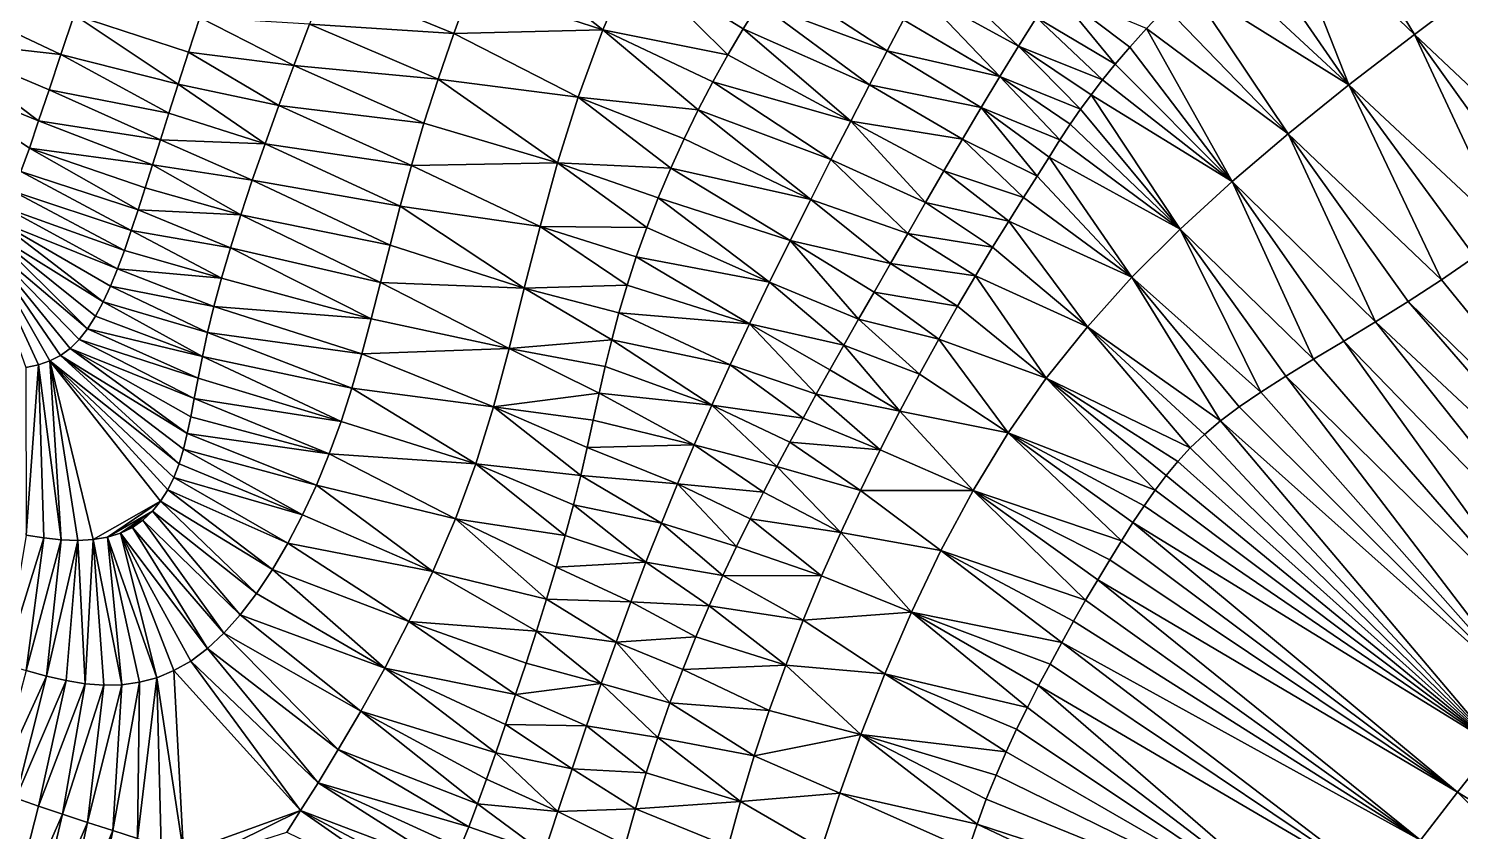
# Model space of a CAD drawing. Header units: metres. Extents: x 0 to 433, y 0 to 317.
# Drawn here: x 287.57 to 298.64, y 294.72 to 300.92 of the extents above; entities that cross this region are included whole.
import ezdxf

# ---------------------------------------------------------------- set-up
doc = ezdxf.new("R2010")
doc.units = ezdxf.units.M
doc.layers.add('TERRAIN_TIN', color=8, linetype='Continuous')

msp = doc.modelspace()

# ---------------------------------------------------------------- linework, layer by layer
at = {"layer": 'TERRAIN_TIN'}
for points in [[(297.511, 302.146, 14), (297.22, 301.895, 14), (298.282, 300.877, 15)], [(298.823, 301.284, 15), (297.511, 302.146, 14), (298.282, 300.877, 15)], [(297.776, 300.486, 15), (297.22, 301.895, 14), (296.962, 301.665, 14)], [(297.22, 301.895, 14), (297.776, 300.486, 15), (298.282, 300.877, 15)], [(296.735, 301.453, 14), (297.776, 300.486, 15), (296.962, 301.665, 14)], [(292.006, 300.913, 10), (291.127, 301.611, 9), (290.986, 301.244, 9)], [(292.006, 300.913, 10), (292.238, 301.449, 10), (291.127, 301.611, 9)], [(292.006, 300.913, 10), (292.973, 300.72, 11), (292.238, 301.449, 10)], [(292.238, 301.449, 10), (292.973, 300.72, 11), (293.093, 300.92, 11)], [(293.217, 301.115, 11), (292.238, 301.449, 10), (293.093, 300.92, 11)], [(296.735, 301.453, 14), (296.536, 301.26, 14), (297.776, 300.486, 15)], [(294.559, 301.416, 12), (294.449, 301.21, 12), (295.22, 300.785, 13)], [(295.361, 301.007, 13), (294.559, 301.416, 12), (295.22, 300.785, 13)], [(290.854, 300.883, 9), (289.87, 301.289, 8), (289.74, 300.957, 8)], [(289.87, 301.289, 8), (290.854, 300.883, 9), (290.986, 301.244, 9)], [(290.854, 300.883, 9), (292.006, 300.913, 10), (290.986, 301.244, 9)], [(293.347, 301.308, 11), (293.217, 301.115, 11), (294.206, 300.749, 12)], [(293.347, 301.308, 11), (294.206, 300.749, 12), (294.332, 300.989, 12)], [(295.077, 300.552, 13), (294.449, 301.21, 12), (294.332, 300.989, 12)], [(294.449, 301.21, 12), (295.077, 300.552, 13), (295.22, 300.785, 13)], [(295.499, 301.219, 13), (295.361, 301.007, 13), (295.969, 300.647, 14)], [(296.081, 300.778, 14), (295.499, 301.219, 13), (295.969, 300.647, 14)], [(295.499, 301.219, 13), (296.081, 300.778, 14), (296.211, 300.923, 14)], [(297.307, 300.109, 15), (296.536, 301.26, 14), (296.362, 301.083, 14)], [(296.536, 301.26, 14), (297.307, 300.109, 15), (297.776, 300.486, 15)], [(299.48, 299.747, 16), (298.823, 301.284, 15), (298.282, 300.877, 15)], [(286.958, 301.127, 5), (286.812, 300.835, 5), (287.817, 300.722, 6)], [(287.92, 301.028, 6), (286.958, 301.127, 5), (287.817, 300.722, 6)], [(293.217, 301.115, 11), (293.093, 300.92, 11), (294.069, 300.487, 12)], [(294.206, 300.749, 12), (293.217, 301.115, 11), (294.069, 300.487, 12)], [(288.723, 300.493, 7), (287.92, 301.028, 6), (287.817, 300.722, 6)], [(288.803, 300.739, 7), (288.892, 301.008, 7), (287.92, 301.028, 6)], [(288.723, 300.493, 7), (288.803, 300.739, 7), (287.92, 301.028, 6)], [(288.892, 301.008, 7), (288.803, 300.739, 7), (289.618, 300.637, 8)], [(288.892, 301.008, 7), (289.618, 300.637, 8), (289.74, 300.957, 8)], [(294.206, 300.749, 12), (295.077, 300.552, 13), (294.332, 300.989, 12)], [(295.87, 300.526, 14), (295.361, 301.007, 13), (295.22, 300.785, 13)], [(295.361, 301.007, 13), (295.87, 300.526, 14), (295.969, 300.647, 14)], [(296.211, 300.923, 14), (297.307, 300.109, 15), (296.362, 301.083, 14)], [(289.618, 300.637, 8), (290.733, 300.531, 9), (289.74, 300.957, 8)], [(290.733, 300.531, 9), (290.854, 300.883, 9), (289.74, 300.957, 8)], [(291.816, 300.391, 10), (290.854, 300.883, 9), (290.733, 300.531, 9)], [(290.854, 300.883, 9), (291.816, 300.391, 10), (292.006, 300.913, 10)], [(291.816, 300.391, 10), (292.744, 300.293, 11), (292.006, 300.913, 10)], [(292.857, 300.511, 11), (292.973, 300.72, 11), (292.006, 300.913, 10)], [(292.744, 300.293, 11), (292.857, 300.511, 11), (292.006, 300.913, 10)], [(292.973, 300.72, 11), (293.924, 300.206, 12), (293.093, 300.92, 11)], [(293.093, 300.92, 11), (293.924, 300.206, 12), (294.069, 300.487, 12)], [(296.211, 300.923, 14), (296.081, 300.778, 14), (296.872, 299.739, 15)], [(297.307, 300.109, 15), (296.211, 300.923, 14), (296.872, 299.739, 15)], [(287.645, 300.208, 6), (286.812, 300.835, 5), (286.658, 300.611, 5)], [(286.812, 300.835, 5), (287.726, 300.449, 6), (287.817, 300.722, 6)], [(286.812, 300.835, 5), (287.645, 300.208, 6), (287.726, 300.449, 6)], [(295.077, 300.552, 13), (295.7, 300.298, 14), (295.22, 300.785, 13)], [(295.782, 300.411, 14), (295.87, 300.526, 14), (295.22, 300.785, 13)], [(295.7, 300.298, 14), (295.782, 300.411, 14), (295.22, 300.785, 13)], [(296.081, 300.778, 14), (295.969, 300.647, 14), (296.872, 299.739, 15)], [(297.776, 300.486, 15), (298.998, 299.342, 16), (298.282, 300.877, 15)], [(299.241, 299.539, 16), (299.48, 299.747, 16), (298.282, 300.877, 15)], [(298.998, 299.342, 16), (299.241, 299.539, 16), (298.282, 300.877, 15)], [(287.726, 300.449, 6), (288.651, 300.268, 7), (287.817, 300.722, 6)], [(288.651, 300.268, 7), (288.723, 300.493, 7), (287.817, 300.722, 6)], [(288.803, 300.739, 7), (288.723, 300.493, 7), (289.503, 300.328, 8)], [(289.618, 300.637, 8), (288.803, 300.739, 7), (289.503, 300.328, 8)], [(293.924, 300.206, 12), (292.973, 300.72, 11), (292.857, 300.511, 11)], [(294.932, 300.313, 13), (294.206, 300.749, 12), (294.069, 300.487, 12)], [(294.206, 300.749, 12), (294.932, 300.313, 13), (295.077, 300.552, 13)], [(287.645, 300.208, 6), (286.658, 300.611, 5), (287.573, 299.998, 6)], [(286.658, 300.611, 5), (287.507, 299.817, 6), (287.573, 299.998, 6)], [(289.618, 300.637, 8), (289.503, 300.328, 8), (290.624, 300.191, 9)], [(290.733, 300.531, 9), (289.618, 300.637, 8), (290.624, 300.191, 9)], [(295.077, 300.552, 13), (294.932, 300.313, 13), (295.541, 300.061, 14)], [(295.621, 300.183, 14), (295.077, 300.552, 13), (295.541, 300.061, 14)], [(295.621, 300.183, 14), (295.7, 300.298, 14), (295.077, 300.552, 13)], [(295.969, 300.647, 14), (295.87, 300.526, 14), (296.872, 299.739, 15)], [(287.645, 300.208, 6), (288.586, 300.061, 7), (287.726, 300.449, 6)], [(288.586, 300.061, 7), (288.651, 300.268, 7), (287.726, 300.449, 6)], [(288.723, 300.493, 7), (288.651, 300.268, 7), (289.396, 300.031, 8)], [(288.723, 300.493, 7), (289.396, 300.031, 8), (289.503, 300.328, 8)], [(291.657, 299.885, 10), (290.733, 300.531, 9), (290.624, 300.191, 9)], [(291.657, 299.885, 10), (291.816, 300.391, 10), (290.733, 300.531, 9)], [(292.744, 300.293, 11), (293.771, 299.909, 12), (292.857, 300.511, 11)], [(293.771, 299.909, 12), (293.924, 300.206, 12), (292.857, 300.511, 11)], [(293.924, 300.206, 12), (294.787, 300.068, 13), (294.069, 300.487, 12)], [(294.787, 300.068, 13), (294.932, 300.313, 13), (294.069, 300.487, 12)], [(295.87, 300.526, 14), (295.782, 300.411, 14), (296.872, 299.739, 15)], [(297.776, 300.486, 15), (297.307, 300.109, 15), (298.491, 298.98, 16)], [(298.748, 299.156, 16), (297.776, 300.486, 15), (298.491, 298.98, 16)], [(297.776, 300.486, 15), (298.748, 299.156, 16), (298.998, 299.342, 16)], [(289.503, 300.328, 8), (289.396, 300.031, 8), (290.527, 299.864, 9)], [(290.624, 300.191, 9), (289.503, 300.328, 8), (290.527, 299.864, 9)], [(292.533, 299.842, 11), (291.816, 300.391, 10), (291.657, 299.885, 10)], [(292.744, 300.293, 11), (291.816, 300.391, 10), (292.635, 300.069, 11)], [(291.816, 300.391, 10), (292.533, 299.842, 11), (292.635, 300.069, 11)], [(295.782, 300.411, 14), (295.7, 300.298, 14), (296.47, 299.371, 15)], [(296.872, 299.739, 15), (295.782, 300.411, 14), (296.47, 299.371, 15)], [(288.651, 300.268, 7), (288.586, 300.061, 7), (289.396, 300.031, 8)], [(293.614, 299.6, 12), (292.744, 300.293, 11), (292.635, 300.069, 11)], [(293.771, 299.909, 12), (292.744, 300.293, 11), (293.614, 299.6, 12)], [(294.787, 300.068, 13), (295.364, 299.782, 14), (294.932, 300.313, 13)], [(294.932, 300.313, 13), (295.457, 299.929, 14), (295.541, 300.061, 14)], [(294.932, 300.313, 13), (295.364, 299.782, 14), (295.457, 299.929, 14)], [(295.7, 300.298, 14), (295.621, 300.183, 14), (296.47, 299.371, 15)], [(288.526, 299.869, 7), (287.645, 300.208, 6), (287.573, 299.998, 6)], [(288.526, 299.869, 7), (288.586, 300.061, 7), (287.645, 300.208, 6)], [(291.657, 299.885, 10), (290.624, 300.191, 9), (290.527, 299.864, 9)], [(294.502, 299.578, 13), (293.924, 300.206, 12), (293.771, 299.909, 12)], [(294.502, 299.578, 13), (294.644, 299.823, 13), (293.924, 300.206, 12)], [(294.644, 299.823, 13), (294.787, 300.068, 13), (293.924, 300.206, 12)], [(295.621, 300.183, 14), (295.541, 300.061, 14), (296.47, 299.371, 15)], [(297.98, 298.655, 16), (297.307, 300.109, 15), (296.872, 299.739, 15)], [(298.234, 298.812, 16), (297.307, 300.109, 15), (297.98, 298.655, 16)], [(297.307, 300.109, 15), (298.234, 298.812, 16), (298.491, 298.98, 16)], [(287.507, 299.817, 6), (288.414, 299.521, 7), (287.573, 299.998, 6)], [(288.414, 299.521, 7), (288.469, 299.69, 7), (287.573, 299.998, 6)], [(288.469, 299.69, 7), (288.526, 299.869, 7), (287.573, 299.998, 6)], [(288.526, 299.869, 7), (289.297, 299.749, 8), (288.586, 300.061, 7)], [(288.586, 300.061, 7), (289.297, 299.749, 8), (289.396, 300.031, 8)], [(289.297, 299.749, 8), (290.441, 299.55, 9), (289.396, 300.031, 8)], [(289.396, 300.031, 8), (290.441, 299.55, 9), (290.527, 299.864, 9)], [(292.533, 299.842, 11), (293.614, 299.6, 12), (292.635, 300.069, 11)], [(295.26, 299.617, 14), (294.787, 300.068, 13), (294.644, 299.823, 13)], [(295.26, 299.617, 14), (295.364, 299.782, 14), (294.787, 300.068, 13)], [(295.541, 300.061, 14), (295.457, 299.929, 14), (296.47, 299.371, 15)], [(291.522, 299.392, 10), (291.657, 299.885, 10), (290.527, 299.864, 9)], [(291.522, 299.392, 10), (292.347, 299.384, 11), (291.657, 299.885, 10)], [(292.436, 299.613, 11), (292.533, 299.842, 11), (291.657, 299.885, 10)], [(292.347, 299.384, 11), (292.436, 299.613, 11), (291.657, 299.885, 10)], [(294.365, 299.338, 13), (293.771, 299.909, 12), (293.614, 299.6, 12)], [(294.365, 299.338, 13), (294.502, 299.578, 13), (293.771, 299.909, 12)], [(295.364, 299.782, 14), (296.098, 298.999, 15), (295.457, 299.929, 14)], [(295.457, 299.929, 14), (296.098, 298.999, 15), (296.47, 299.371, 15)], [(288.361, 299.36, 7), (287.507, 299.817, 6), (287.445, 299.665, 6)], [(287.507, 299.817, 6), (288.361, 299.36, 7), (288.414, 299.521, 7)], [(288.526, 299.869, 7), (288.469, 299.69, 7), (289.208, 299.481, 8)], [(289.297, 299.749, 8), (288.526, 299.869, 7), (289.208, 299.481, 8)], [(290.441, 299.55, 9), (291.522, 299.392, 10), (290.527, 299.864, 9)], [(292.533, 299.842, 11), (292.436, 299.613, 11), (293.455, 299.283, 12)], [(292.533, 299.842, 11), (293.455, 299.283, 12), (293.614, 299.6, 12)], [(294.502, 299.578, 13), (295.145, 299.433, 14), (294.644, 299.823, 13)], [(295.145, 299.433, 14), (295.26, 299.617, 14), (294.644, 299.823, 13)], [(295.364, 299.782, 14), (295.26, 299.617, 14), (296.098, 298.999, 15)], [(287.384, 299.539, 6), (288.308, 299.207, 7), (287.445, 299.665, 6)], [(288.308, 299.207, 7), (288.361, 299.36, 7), (287.445, 299.665, 6)], [(288.469, 299.69, 7), (288.414, 299.521, 7), (289.208, 299.481, 8)], [(290.363, 299.248, 9), (289.297, 299.749, 8), (289.208, 299.481, 8)], [(290.363, 299.248, 9), (290.441, 299.55, 9), (289.297, 299.749, 8)], [(297.503, 298.366, 16), (296.872, 299.739, 15), (296.47, 299.371, 15)], [(296.872, 299.739, 15), (297.503, 298.366, 16), (297.735, 298.506, 16)], [(297.98, 298.655, 16), (296.872, 299.739, 15), (297.735, 298.506, 16)], [(290.441, 299.55, 9), (290.363, 299.248, 9), (291.4, 298.914, 10)], [(291.522, 299.392, 10), (290.441, 299.55, 9), (291.4, 298.914, 10)], [(292.436, 299.613, 11), (292.347, 299.384, 11), (293.296, 298.962, 12)], [(293.455, 299.283, 12), (292.436, 299.613, 11), (293.296, 298.962, 12)], [(293.455, 299.283, 12), (294.232, 299.106, 13), (293.614, 299.6, 12)], [(294.232, 299.106, 13), (294.365, 299.338, 13), (293.614, 299.6, 12)], [(295.021, 299.231, 14), (294.502, 299.578, 13), (294.365, 299.338, 13)], [(295.021, 299.231, 14), (295.145, 299.433, 14), (294.502, 299.578, 13)], [(295.26, 299.617, 14), (295.145, 299.433, 14), (296.098, 298.999, 15)], [(288.144, 298.809, 7), (287.322, 299.438, 6), (287.257, 299.361, 6)], [(287.322, 299.438, 6), (288.254, 299.064, 7), (287.384, 299.539, 6)], [(287.322, 299.438, 6), (288.2, 298.931, 7), (288.254, 299.064, 7)], [(287.322, 299.438, 6), (288.144, 298.809, 7), (288.2, 298.931, 7)], [(288.254, 299.064, 7), (288.308, 299.207, 7), (287.384, 299.539, 6)], [(288.361, 299.36, 7), (289.129, 299.228, 8), (288.414, 299.521, 7)], [(288.414, 299.521, 7), (289.129, 299.228, 8), (289.208, 299.481, 8)], [(289.129, 299.228, 8), (290.289, 298.958, 9), (289.208, 299.481, 8)], [(290.289, 298.958, 9), (290.363, 299.248, 9), (289.208, 299.481, 8)], [(287.188, 299.306, 6), (288.023, 298.601, 7), (287.257, 299.361, 6)], [(288.144, 298.809, 7), (287.257, 299.361, 6), (288.085, 298.699, 7)], [(287.257, 299.361, 6), (288.023, 298.601, 7), (288.085, 298.699, 7)], [(288.361, 299.36, 7), (288.308, 299.207, 7), (289.059, 298.992, 8)], [(289.129, 299.228, 8), (288.361, 299.36, 7), (289.059, 298.992, 8)], [(292.194, 298.938, 11), (291.522, 299.392, 10), (291.4, 298.914, 10)], [(292.266, 299.158, 11), (292.347, 299.384, 11), (291.522, 299.392, 10)], [(292.194, 298.938, 11), (292.266, 299.158, 11), (291.522, 299.392, 10)], [(292.347, 299.384, 11), (292.266, 299.158, 11), (293.296, 298.962, 12)], [(294.232, 299.106, 13), (294.888, 299.011, 14), (294.365, 299.338, 13)], [(294.888, 299.011, 14), (295.021, 299.231, 14), (294.365, 299.338, 13)], [(295.145, 299.433, 14), (295.021, 299.231, 14), (295.754, 298.617, 15)], [(296.098, 298.999, 15), (295.145, 299.433, 14), (295.754, 298.617, 15)], [(296.47, 299.371, 15), (296.098, 298.999, 15), (297.095, 298.112, 16)], [(297.288, 298.235, 16), (296.47, 299.371, 15), (297.095, 298.112, 16)], [(297.288, 298.235, 16), (297.503, 298.366, 16), (296.47, 299.371, 15)], [(287.188, 299.306, 6), (287.888, 298.449, 7), (287.958, 298.518, 7)], [(287.188, 299.306, 6), (287.643, 298.321, 7), (287.732, 298.352, 7)], [(287.643, 298.321, 7), (287.188, 299.306, 6), (287.546, 298.302, 7)], [(287.813, 298.394, 7), (287.188, 299.306, 6), (287.732, 298.352, 7)], [(287.813, 298.394, 7), (287.888, 298.449, 7), (287.188, 299.306, 6)], [(288.023, 298.601, 7), (287.188, 299.306, 6), (287.958, 298.518, 7)], [(290.217, 298.677, 9), (289.129, 299.228, 8), (289.059, 298.992, 8)], [(290.217, 298.677, 9), (290.289, 298.958, 9), (289.129, 299.228, 8)], [(290.363, 299.248, 9), (290.289, 298.958, 9), (291.4, 298.914, 10)], [(293.985, 298.674, 13), (293.455, 299.283, 12), (293.296, 298.962, 12)], [(294.105, 298.884, 13), (294.232, 299.106, 13), (293.455, 299.283, 12)], [(293.985, 298.674, 13), (294.105, 298.884, 13), (293.455, 299.283, 12)], [(295.021, 299.231, 14), (294.888, 299.011, 14), (295.754, 298.617, 15)], [(288.308, 299.207, 7), (288.254, 299.064, 7), (289.059, 298.992, 8)], [(292.194, 298.938, 11), (293.141, 298.64, 12), (292.266, 299.158, 11)], [(292.266, 299.158, 11), (293.141, 298.64, 12), (293.296, 298.962, 12)], [(300.165, 296.925, 17), (298.748, 299.156, 16), (298.491, 298.98, 16)], [(288.254, 299.064, 7), (288.2, 298.931, 7), (289, 298.773, 8)], [(289.059, 298.992, 8), (288.254, 299.064, 7), (289, 298.773, 8)], [(294.105, 298.884, 13), (294.749, 298.775, 14), (294.232, 299.106, 13)], [(294.749, 298.775, 14), (294.888, 299.011, 14), (294.232, 299.106, 13)], [(294.888, 299.011, 14), (294.749, 298.775, 14), (295.436, 298.218, 15)], [(295.754, 298.617, 15), (294.888, 299.011, 14), (295.436, 298.218, 15)], [(296.098, 298.999, 15), (295.754, 298.617, 15), (296.783, 297.889, 16)], [(296.098, 298.999, 15), (296.928, 297.997, 16), (297.095, 298.112, 16)], [(296.098, 298.999, 15), (296.783, 297.889, 16), (296.928, 297.997, 16)], [(288.144, 298.809, 7), (288.951, 298.572, 8), (288.2, 298.931, 7)], [(288.2, 298.931, 7), (288.951, 298.572, 8), (289, 298.773, 8)], [(290.217, 298.677, 9), (289.059, 298.992, 8), (289, 298.773, 8)], [(290.289, 298.958, 9), (290.217, 298.677, 9), (291.283, 298.448, 10)], [(290.289, 298.958, 9), (291.283, 298.448, 10), (291.4, 298.914, 10)], [(291.283, 298.448, 10), (292.076, 298.515, 11), (291.4, 298.914, 10)], [(292.131, 298.724, 11), (292.194, 298.938, 11), (291.4, 298.914, 10)], [(292.076, 298.515, 11), (292.131, 298.724, 11), (291.4, 298.914, 10)], [(293.141, 298.64, 12), (292.194, 298.938, 11), (292.131, 298.724, 11)], [(293.141, 298.64, 12), (293.871, 298.474, 13), (293.296, 298.962, 12)], [(293.871, 298.474, 13), (293.985, 298.674, 13), (293.296, 298.962, 12)], [(298.234, 298.812, 16), (300.165, 296.925, 17), (298.491, 298.98, 16)], [(288.911, 298.387, 8), (288.144, 298.809, 7), (288.085, 298.699, 7)], [(288.911, 298.387, 8), (288.951, 298.572, 8), (288.144, 298.809, 7)], [(294.604, 298.521, 14), (294.105, 298.884, 13), (293.985, 298.674, 13)], [(294.749, 298.775, 14), (294.105, 298.884, 13), (294.604, 298.521, 14)], [(294.749, 298.775, 14), (294.604, 298.521, 14), (295.436, 298.218, 15)], [(298.234, 298.812, 16), (297.98, 298.655, 16), (300.035, 296.735, 17)], [(298.234, 298.812, 16), (300.035, 296.735, 17), (300.165, 296.925, 17)], [(288.023, 298.601, 7), (288.911, 298.387, 8), (288.085, 298.699, 7)], [(288.951, 298.572, 8), (290.144, 298.406, 9), (289, 298.773, 8)], [(290.144, 298.406, 9), (290.217, 298.677, 9), (289, 298.773, 8)], [(291.283, 298.448, 10), (290.217, 298.677, 9), (290.144, 298.406, 9)], [(292.131, 298.724, 11), (292.076, 298.515, 11), (292.991, 298.322, 12)], [(293.141, 298.64, 12), (292.131, 298.724, 11), (292.991, 298.322, 12)], [(293.871, 298.474, 13), (294.455, 298.251, 14), (293.985, 298.674, 13)], [(294.455, 298.251, 14), (294.604, 298.521, 14), (293.985, 298.674, 13)], [(288.878, 298.218, 8), (288.023, 298.601, 7), (287.958, 298.518, 7)], [(288.911, 298.387, 8), (288.023, 298.601, 7), (288.878, 298.218, 8)], [(288.951, 298.572, 8), (288.911, 298.387, 8), (290.067, 298.142, 9)], [(290.144, 298.406, 9), (288.951, 298.572, 8), (290.067, 298.142, 9)], [(293.657, 298.096, 13), (293.141, 298.64, 12), (292.991, 298.322, 12)], [(293.762, 298.283, 13), (293.871, 298.474, 13), (293.141, 298.64, 12)], [(293.657, 298.096, 13), (293.762, 298.283, 13), (293.141, 298.64, 12)], [(295.754, 298.617, 15), (295.436, 298.218, 15), (296.549, 297.68, 16)], [(295.754, 298.617, 15), (296.549, 297.68, 16), (296.659, 297.784, 16)], [(296.783, 297.889, 16), (295.754, 298.617, 15), (296.659, 297.784, 16)], [(297.98, 298.655, 16), (297.735, 298.506, 16), (299.763, 296.417, 17)], [(300.035, 296.735, 17), (297.98, 298.655, 16), (299.763, 296.417, 17)], [(287.888, 298.449, 7), (287.813, 298.394, 7), (288.794, 297.79, 8)], [(287.888, 298.449, 7), (288.848, 298.063, 8), (287.958, 298.518, 7)], [(288.821, 297.921, 8), (287.888, 298.449, 7), (288.794, 297.79, 8)], [(288.821, 297.921, 8), (288.848, 298.063, 8), (287.888, 298.449, 7)], [(288.848, 298.063, 8), (288.878, 298.218, 8), (287.958, 298.518, 7)], [(291.161, 297.997, 10), (291.283, 298.448, 10), (290.144, 298.406, 9)], [(291.283, 298.448, 10), (291.161, 297.997, 10), (291.979, 298.103, 11)], [(292.026, 298.309, 11), (292.076, 298.515, 11), (291.283, 298.448, 10)], [(292.026, 298.309, 11), (291.283, 298.448, 10), (291.979, 298.103, 11)], [(292.076, 298.515, 11), (292.026, 298.309, 11), (292.849, 298.011, 12)], [(292.076, 298.515, 11), (292.849, 298.011, 12), (292.991, 298.322, 12)], [(293.762, 298.283, 13), (294.304, 297.965, 14), (293.871, 298.474, 13)], [(294.304, 297.965, 14), (294.455, 298.251, 14), (293.871, 298.474, 13)], [(294.604, 298.521, 14), (294.455, 298.251, 14), (295.142, 297.797, 15)], [(295.436, 298.218, 15), (294.604, 298.521, 14), (295.142, 297.797, 15)], [(297.503, 298.366, 16), (299.482, 296.083, 17), (297.735, 298.506, 16)], [(297.735, 298.506, 16), (299.482, 296.083, 17), (299.763, 296.417, 17)], [(287.643, 298.321, 7), (287.819, 296.969, 8), (287.732, 298.352, 7)], [(288.731, 297.557, 8), (287.813, 298.394, 7), (287.732, 298.352, 7)], [(287.947, 296.965, 8), (288.067, 296.971, 8), (287.732, 298.352, 7)], [(288.643, 297.356, 8), (288.69, 297.452, 8), (287.732, 298.352, 7)], [(288.69, 297.452, 8), (288.731, 297.557, 8), (287.732, 298.352, 7)], [(288.587, 297.268, 8), (288.643, 297.356, 8), (287.732, 298.352, 7)], [(287.819, 296.969, 8), (287.947, 296.965, 8), (287.732, 298.352, 7)], [(288.067, 296.971, 8), (288.587, 297.268, 8), (287.732, 298.352, 7)], [(287.813, 298.394, 7), (288.765, 297.669, 8), (288.794, 297.79, 8)], [(288.765, 297.669, 8), (287.813, 298.394, 7), (288.731, 297.557, 8)], [(288.911, 298.387, 8), (288.878, 298.218, 8), (289.984, 297.885, 9)], [(290.067, 298.142, 9), (288.911, 298.387, 8), (289.984, 297.885, 9)], [(291.161, 297.997, 10), (290.144, 298.406, 9), (290.067, 298.142, 9)], [(297.288, 298.235, 16), (299.482, 296.083, 17), (297.503, 298.366, 16)], [(287.548, 297.006, 8), (287.643, 298.321, 7), (287.546, 298.302, 7)], [(287.686, 296.984, 8), (287.643, 298.321, 7), (287.548, 297.006, 8)], [(287.819, 296.969, 8), (287.643, 298.321, 7), (287.686, 296.984, 8)], [(292.849, 298.011, 12), (292.026, 298.309, 11), (291.979, 298.103, 11)], [(292.849, 298.011, 12), (293.555, 297.911, 13), (292.991, 298.322, 12)], [(293.555, 297.911, 13), (293.657, 298.096, 13), (292.991, 298.322, 12)], [(293.657, 298.096, 13), (294.304, 297.965, 14), (293.762, 298.283, 13)], [(294.455, 298.251, 14), (294.304, 297.965, 14), (295.142, 297.797, 15)], [(297.288, 298.235, 16), (297.095, 298.112, 16), (299.195, 295.737, 17)], [(299.482, 296.083, 17), (297.288, 298.235, 16), (299.195, 295.737, 17)], [(288.878, 298.218, 8), (288.848, 298.063, 8), (289.984, 297.885, 9)], [(290.067, 298.142, 9), (289.984, 297.885, 9), (291.024, 297.558, 10)], [(291.161, 297.997, 10), (290.067, 298.142, 9), (291.024, 297.558, 10)], [(295.436, 298.218, 15), (295.142, 297.797, 15), (296.278, 297.354, 16)], [(295.436, 298.218, 15), (296.278, 297.354, 16), (296.363, 297.467, 16)], [(296.452, 297.575, 16), (295.436, 298.218, 15), (296.363, 297.467, 16)], [(295.436, 298.218, 15), (296.452, 297.575, 16), (296.549, 297.68, 16)], [(297.095, 298.112, 16), (296.928, 297.997, 16), (299.195, 295.737, 17)], [(288.848, 298.063, 8), (288.821, 297.921, 8), (289.892, 297.635, 9)], [(289.984, 297.885, 9), (288.848, 298.063, 8), (289.892, 297.635, 9)], [(291.161, 297.997, 10), (291.933, 297.895, 11), (291.979, 298.103, 11)], [(291.979, 298.103, 11), (291.933, 297.895, 11), (292.713, 297.704, 12)], [(292.849, 298.011, 12), (291.979, 298.103, 11), (292.713, 297.704, 12)], [(293.352, 297.535, 13), (292.849, 298.011, 12), (292.713, 297.704, 12)], [(293.352, 297.535, 13), (293.454, 297.724, 13), (292.849, 298.011, 12)], [(293.454, 297.724, 13), (293.555, 297.911, 13), (292.849, 298.011, 12)], [(293.657, 298.096, 13), (293.555, 297.911, 13), (294.151, 297.665, 14)], [(294.304, 297.965, 14), (293.657, 298.096, 13), (294.151, 297.665, 14)], [(288.821, 297.921, 8), (288.794, 297.79, 8), (289.892, 297.635, 9)], [(291.836, 297.466, 11), (291.161, 297.997, 10), (291.024, 297.558, 10)], [(291.886, 297.684, 11), (291.933, 297.895, 11), (291.161, 297.997, 10)], [(291.836, 297.466, 11), (291.886, 297.684, 11), (291.161, 297.997, 10)], [(291.933, 297.895, 11), (291.886, 297.684, 11), (292.713, 297.704, 12)], [(293.555, 297.911, 13), (293.454, 297.724, 13), (294.151, 297.665, 14)], [(294.304, 297.965, 14), (294.151, 297.665, 14), (294.871, 297.351, 15)], [(295.142, 297.797, 15), (294.304, 297.965, 14), (294.871, 297.351, 15)], [(296.783, 297.889, 16), (296.659, 297.784, 16), (298.905, 295.381, 17)], [(296.928, 297.997, 16), (296.783, 297.889, 16), (299.195, 295.737, 17)], [(296.783, 297.889, 16), (298.905, 295.381, 17), (299.195, 295.737, 17)], [(288.794, 297.79, 8), (288.765, 297.669, 8), (289.792, 297.393, 9)], [(288.794, 297.79, 8), (289.792, 297.393, 9), (289.892, 297.635, 9)], [(291.024, 297.558, 10), (289.984, 297.885, 9), (289.892, 297.635, 9)], [(296.017, 296.962, 16), (295.142, 297.797, 15), (294.871, 297.351, 15)], [(296.278, 297.354, 16), (295.142, 297.797, 15), (296.193, 297.233, 16)], [(295.142, 297.797, 15), (296.106, 297.102, 16), (296.193, 297.233, 16)], [(296.017, 296.962, 16), (296.106, 297.102, 16), (295.142, 297.797, 15)], [(296.659, 297.784, 16), (296.549, 297.68, 16), (298.905, 295.381, 17)], [(288.765, 297.669, 8), (288.731, 297.557, 8), (289.684, 297.162, 9)], [(289.792, 297.393, 9), (288.765, 297.669, 8), (289.684, 297.162, 9)], [(291.836, 297.466, 11), (292.584, 297.401, 12), (291.886, 297.684, 11)], [(291.886, 297.684, 11), (292.584, 297.401, 12), (292.713, 297.704, 12)], [(292.584, 297.401, 12), (293.25, 297.338, 13), (292.713, 297.704, 12)], [(293.25, 297.338, 13), (293.352, 297.535, 13), (292.713, 297.704, 12)], [(293.454, 297.724, 13), (293.352, 297.535, 13), (293.998, 297.351, 14)], [(294.151, 297.665, 14), (293.454, 297.724, 13), (293.998, 297.351, 14)], [(296.549, 297.68, 16), (296.452, 297.575, 16), (298.905, 295.381, 17)], [(288.731, 297.557, 8), (288.69, 297.452, 8), (289.684, 297.162, 9)], [(289.792, 297.393, 9), (290.867, 297.132, 10), (289.892, 297.635, 9)], [(290.867, 297.132, 10), (291.024, 297.558, 10), (289.892, 297.635, 9)], [(290.867, 297.132, 10), (291.716, 297.003, 11), (291.024, 297.558, 10)], [(291.716, 297.003, 11), (291.78, 297.24, 11), (291.024, 297.558, 10)], [(291.78, 297.24, 11), (291.836, 297.466, 11), (291.024, 297.558, 10)], [(294.151, 297.665, 14), (293.998, 297.351, 14), (294.871, 297.351, 15)], [(296.452, 297.575, 16), (296.363, 297.467, 16), (298.905, 295.381, 17)], [(288.69, 297.452, 8), (288.643, 297.356, 8), (289.571, 296.944, 9)], [(288.69, 297.452, 8), (289.571, 296.944, 9), (289.684, 297.162, 9)], [(292.46, 297.099, 12), (291.836, 297.466, 11), (291.78, 297.24, 11)], [(292.584, 297.401, 12), (291.836, 297.466, 11), (292.46, 297.099, 12)], [(293.352, 297.535, 13), (293.25, 297.338, 13), (293.847, 297.025, 14)], [(293.998, 297.351, 14), (293.352, 297.535, 13), (293.847, 297.025, 14)], [(296.363, 297.467, 16), (296.278, 297.354, 16), (298.905, 295.381, 17)], [(288.643, 297.356, 8), (288.587, 297.268, 8), (289.452, 296.741, 9)], [(288.643, 297.356, 8), (289.452, 296.741, 9), (289.571, 296.944, 9)], [(290.692, 296.724, 10), (289.792, 297.393, 9), (289.684, 297.162, 9)], [(289.792, 297.393, 9), (290.692, 296.724, 10), (290.867, 297.132, 10)], [(292.584, 297.401, 12), (292.46, 297.099, 12), (293.041, 296.917, 13)], [(292.584, 297.401, 12), (293.041, 296.917, 13), (293.146, 297.132, 13)], [(293.25, 297.338, 13), (292.584, 297.401, 12), (293.146, 297.132, 13)], [(293.25, 297.338, 13), (293.146, 297.132, 13), (293.847, 297.025, 14)], [(294.621, 296.886, 15), (293.998, 297.351, 14), (293.847, 297.025, 14)], [(293.998, 297.351, 14), (294.621, 296.886, 15), (294.871, 297.351, 15)], [(294.621, 296.886, 15), (295.74, 296.503, 16), (294.871, 297.351, 15)], [(295.74, 296.503, 16), (295.833, 296.661, 16), (294.871, 297.351, 15)], [(295.833, 296.661, 16), (295.926, 296.815, 16), (294.871, 297.351, 15)], [(295.926, 296.815, 16), (296.017, 296.962, 16), (294.871, 297.351, 15)], [(296.278, 297.354, 16), (296.193, 297.233, 16), (298.905, 295.381, 17)], [(288.178, 296.989, 8), (288.587, 297.268, 8), (288.067, 296.971, 8)], [(288.587, 297.268, 8), (288.178, 296.989, 8), (288.524, 297.19, 8)], [(289.33, 296.555, 9), (288.587, 297.268, 8), (288.524, 297.19, 8)], [(289.452, 296.741, 9), (288.587, 297.268, 8), (289.33, 296.555, 9)], [(291.716, 297.003, 11), (292.34, 296.796, 12), (291.78, 297.24, 11)], [(292.34, 296.796, 12), (292.46, 297.099, 12), (291.78, 297.24, 11)], [(296.193, 297.233, 16), (296.106, 297.102, 16), (298.905, 295.381, 17)], [(288.178, 296.989, 8), (288.279, 297.021, 8), (288.524, 297.19, 8)], [(288.279, 297.021, 8), (288.451, 297.122, 8), (288.524, 297.19, 8)], [(288.451, 297.122, 8), (288.279, 297.021, 8), (288.37, 297.065, 8)], [(289.078, 296.247, 9), (288.451, 297.122, 8), (288.37, 297.065, 8)], [(288.451, 297.122, 8), (289.204, 296.39, 9), (288.524, 297.19, 8)], [(289.078, 296.247, 9), (289.204, 296.39, 9), (288.451, 297.122, 8)], [(289.204, 296.39, 9), (289.33, 296.555, 9), (288.524, 297.19, 8)], [(289.571, 296.944, 9), (290.692, 296.724, 10), (289.684, 297.162, 9)], [(290.692, 296.724, 10), (291.571, 296.511, 11), (290.867, 297.132, 10)], [(291.571, 296.511, 11), (291.646, 296.759, 11), (290.867, 297.132, 10)], [(291.646, 296.759, 11), (291.716, 297.003, 11), (290.867, 297.132, 10)], [(293.146, 297.132, 13), (293.041, 296.917, 13), (293.699, 296.69, 14)], [(293.847, 297.025, 14), (293.146, 297.132, 13), (293.699, 296.69, 14)], [(287.384, 296.007, 9), (287.686, 296.984, 8), (287.548, 297.006, 8)], [(288.559, 295.903, 9), (288.279, 297.021, 8), (288.178, 296.989, 8)], [(288.279, 297.021, 8), (288.95, 296.128, 9), (288.37, 297.065, 8)], [(288.95, 296.128, 9), (288.279, 297.021, 8), (288.821, 296.032, 9)], [(288.279, 297.021, 8), (288.691, 295.958, 9), (288.821, 296.032, 9)], [(288.691, 295.958, 9), (288.279, 297.021, 8), (288.559, 295.903, 9)], [(288.95, 296.128, 9), (289.078, 296.247, 9), (288.37, 297.065, 8)], [(291.646, 296.759, 11), (292.34, 296.796, 12), (291.716, 297.003, 11)], [(292.34, 296.796, 12), (292.935, 296.693, 13), (292.46, 297.099, 12)], [(292.46, 297.099, 12), (292.935, 296.693, 13), (293.041, 296.917, 13)], [(294.393, 296.41, 15), (293.847, 297.025, 14), (293.699, 296.69, 14)], [(294.393, 296.41, 15), (294.621, 296.886, 15), (293.847, 297.025, 14)], [(296.106, 297.102, 16), (296.017, 296.962, 16), (298.615, 295.017, 17)], [(298.905, 295.381, 17), (296.106, 297.102, 16), (298.615, 295.017, 17)], [(287.548, 295.958, 9), (287.686, 296.984, 8), (287.384, 296.007, 9)], [(287.548, 295.958, 9), (287.819, 296.969, 8), (287.686, 296.984, 8)], [(287.819, 296.969, 8), (287.548, 295.958, 9), (287.706, 295.915, 9)], [(287.947, 296.965, 8), (287.819, 296.969, 8), (287.706, 295.915, 9)], [(287.858, 295.881, 9), (287.947, 296.965, 8), (287.706, 295.915, 9)], [(288.005, 295.857, 9), (287.947, 296.965, 8), (287.858, 295.881, 9)], [(287.947, 296.965, 8), (288.005, 295.857, 9), (288.067, 296.971, 8)], [(288.067, 296.971, 8), (288.005, 295.857, 9), (288.148, 295.846, 9)], [(288.178, 296.989, 8), (288.067, 296.971, 8), (288.288, 295.849, 9)], [(288.067, 296.971, 8), (288.148, 295.846, 9), (288.288, 295.849, 9)], [(288.424, 295.868, 9), (288.178, 296.989, 8), (288.288, 295.849, 9)], [(288.424, 295.868, 9), (288.559, 295.903, 9), (288.178, 296.989, 8)], [(289.452, 296.741, 9), (290.508, 296.337, 10), (289.571, 296.944, 9)], [(290.508, 296.337, 10), (290.692, 296.724, 10), (289.571, 296.944, 9)], [(293.041, 296.917, 13), (292.935, 296.693, 13), (293.699, 296.69, 14)], [(296.017, 296.962, 16), (295.926, 296.815, 16), (298.615, 295.017, 17)], [(292.34, 296.796, 12), (291.646, 296.759, 11), (292.223, 296.489, 12)], [(292.83, 296.46, 13), (292.34, 296.796, 12), (292.223, 296.489, 12)], [(292.935, 296.693, 13), (292.34, 296.796, 12), (292.83, 296.46, 13)], [(295.555, 296.175, 16), (294.621, 296.886, 15), (294.393, 296.41, 15)], [(295.74, 296.503, 16), (294.621, 296.886, 15), (295.647, 296.34, 16)], [(294.621, 296.886, 15), (295.555, 296.175, 16), (295.647, 296.34, 16)], [(295.926, 296.815, 16), (295.833, 296.661, 16), (298.615, 295.017, 17)], [(290.321, 295.976, 10), (289.452, 296.741, 9), (289.33, 296.555, 9)], [(290.508, 296.337, 10), (289.452, 296.741, 9), (290.321, 295.976, 10)], [(290.692, 296.724, 10), (290.508, 296.337, 10), (291.493, 296.262, 11)], [(291.571, 296.511, 11), (290.692, 296.724, 10), (291.493, 296.262, 11)], [(292.223, 296.489, 12), (291.646, 296.759, 11), (291.571, 296.511, 11)], [(292.935, 296.693, 13), (292.83, 296.46, 13), (293.557, 296.348, 14)], [(292.935, 296.693, 13), (293.557, 296.348, 14), (293.699, 296.69, 14)], [(293.557, 296.348, 14), (294.393, 296.41, 15), (293.699, 296.69, 14)], [(295.833, 296.661, 16), (295.74, 296.503, 16), (298.328, 294.648, 17)], [(295.833, 296.661, 16), (298.328, 294.648, 17), (298.615, 295.017, 17)], [(289.204, 296.39, 9), (290.321, 295.976, 10), (289.33, 296.555, 9)], [(292.109, 296.177, 12), (291.571, 296.511, 11), (291.493, 296.262, 11)], [(292.109, 296.177, 12), (292.223, 296.489, 12), (291.571, 296.511, 11)], [(292.223, 296.489, 12), (292.109, 296.177, 12), (292.726, 296.218, 13)], [(292.83, 296.46, 13), (292.223, 296.489, 12), (292.726, 296.218, 13)], [(293.421, 296.001, 14), (292.83, 296.46, 13), (292.726, 296.218, 13)], [(293.557, 296.348, 14), (292.83, 296.46, 13), (293.421, 296.001, 14)], [(295.74, 296.503, 16), (295.647, 296.34, 16), (298.328, 294.648, 17)], [(289.204, 296.39, 9), (289.078, 296.247, 9), (290.136, 295.645, 10)], [(289.204, 296.39, 9), (290.136, 295.645, 10), (290.321, 295.976, 10)], [(293.557, 296.348, 14), (293.421, 296.001, 14), (294.187, 295.932, 15)], [(293.557, 296.348, 14), (294.187, 295.932, 15), (294.393, 296.41, 15)], [(294.187, 295.932, 15), (295.29, 295.674, 16), (294.393, 296.41, 15)], [(294.393, 296.41, 15), (295.376, 295.842, 16), (295.465, 296.009, 16)], [(295.29, 295.674, 16), (295.376, 295.842, 16), (294.393, 296.41, 15)], [(295.555, 296.175, 16), (294.393, 296.41, 15), (295.465, 296.009, 16)], [(295.647, 296.34, 16), (295.555, 296.175, 16), (298.328, 294.648, 17)], [(288.95, 296.128, 9), (289.962, 295.348, 10), (289.078, 296.247, 9)], [(289.078, 296.247, 9), (289.962, 295.348, 10), (290.136, 295.645, 10)], [(291.333, 295.774, 11), (290.508, 296.337, 10), (290.321, 295.976, 10)], [(290.508, 296.337, 10), (291.413, 296.015, 11), (291.493, 296.262, 11)], [(291.413, 296.015, 11), (290.508, 296.337, 10), (291.333, 295.774, 11)], [(291.413, 296.015, 11), (291.995, 295.858, 12), (291.493, 296.262, 11)], [(291.995, 295.858, 12), (292.109, 296.177, 12), (291.493, 296.262, 11)], [(289.805, 295.091, 10), (288.95, 296.128, 9), (288.821, 296.032, 9)], [(289.962, 295.348, 10), (288.95, 296.128, 9), (289.805, 295.091, 10)], [(291.995, 295.858, 12), (292.526, 295.708, 13), (292.109, 296.177, 12)], [(292.109, 296.177, 12), (292.625, 295.967, 13), (292.726, 296.218, 13)], [(292.526, 295.708, 13), (292.625, 295.967, 13), (292.109, 296.177, 12)], [(292.625, 295.967, 13), (293.421, 296.001, 14), (292.726, 296.218, 13)], [(295.555, 296.175, 16), (295.465, 296.009, 16), (298.047, 294.277, 17)], [(298.328, 294.648, 17), (295.555, 296.175, 16), (298.047, 294.277, 17)], [(288.691, 295.958, 9), (289.67, 294.877, 10), (288.821, 296.032, 9)], [(289.67, 294.877, 10), (289.805, 295.091, 10), (288.821, 296.032, 9)], [(291.995, 295.858, 12), (291.413, 296.015, 11), (291.333, 295.774, 11)], [(295.465, 296.009, 16), (295.376, 295.842, 16), (298.047, 294.277, 17)], [(287.548, 295.958, 9), (287.302, 295.03, 10), (287.706, 295.915, 9)], [(287.302, 295.03, 10), (287.468, 294.972, 10), (287.706, 295.915, 9)], [(287.468, 294.972, 10), (287.858, 295.881, 9), (287.706, 295.915, 9)], [(288.559, 295.903, 9), (288.41, 294.66, 10), (288.593, 294.602, 10)], [(288.424, 295.868, 9), (288.41, 294.66, 10), (288.559, 295.903, 9)], [(288.764, 294.549, 10), (288.691, 295.958, 9), (288.559, 295.903, 9)], [(288.764, 294.549, 10), (288.559, 295.903, 9), (288.593, 294.602, 10)], [(288.691, 295.958, 9), (288.764, 294.549, 10), (289.67, 294.877, 10)], [(290.136, 295.645, 10), (291.179, 295.323, 11), (290.321, 295.976, 10)], [(291.254, 295.542, 11), (291.333, 295.774, 11), (290.321, 295.976, 10)], [(291.179, 295.323, 11), (291.254, 295.542, 11), (290.321, 295.976, 10)], [(292.625, 295.967, 13), (292.526, 295.708, 13), (293.294, 295.65, 14)], [(293.421, 296.001, 14), (292.625, 295.967, 13), (293.294, 295.65, 14)], [(294.002, 295.463, 15), (293.421, 296.001, 14), (293.294, 295.65, 14)], [(293.421, 296.001, 14), (294.002, 295.463, 15), (294.187, 295.932, 15)], [(294.187, 295.932, 15), (294.002, 295.463, 15), (295.125, 295.33, 16)], [(295.206, 295.504, 16), (294.187, 295.932, 15), (295.125, 295.33, 16)], [(294.187, 295.932, 15), (295.206, 295.504, 16), (295.29, 295.674, 16)], [(287.858, 295.881, 9), (287.468, 294.972, 10), (287.643, 294.911, 10)], [(288.005, 295.857, 9), (287.858, 295.881, 9), (287.643, 294.911, 10)], [(287.829, 294.848, 10), (288.005, 295.857, 9), (287.643, 294.911, 10)], [(288.005, 295.857, 9), (287.829, 294.848, 10), (288.148, 295.846, 9)], [(288.148, 295.846, 9), (287.829, 294.848, 10), (288.022, 294.784, 10)], [(288.148, 295.846, 9), (288.022, 294.784, 10), (288.288, 295.849, 9)], [(288.022, 294.784, 10), (288.218, 294.721, 10), (288.288, 295.849, 9)], [(288.218, 294.721, 10), (288.424, 295.868, 9), (288.288, 295.849, 9)], [(288.41, 294.66, 10), (288.424, 295.868, 9), (288.218, 294.721, 10)], [(291.882, 295.53, 12), (291.995, 295.858, 12), (291.333, 295.774, 11)], [(292.432, 295.441, 13), (291.995, 295.858, 12), (291.882, 295.53, 12)], [(291.995, 295.858, 12), (292.432, 295.441, 13), (292.526, 295.708, 13)], [(295.376, 295.842, 16), (295.29, 295.674, 16), (297.646, 293.877, 17)], [(298.047, 294.277, 17), (295.376, 295.842, 16), (297.646, 293.877, 17)], [(291.254, 295.542, 11), (291.882, 295.53, 12), (291.333, 295.774, 11)], [(292.432, 295.441, 13), (293.177, 295.298, 14), (292.526, 295.708, 13)], [(292.526, 295.708, 13), (293.177, 295.298, 14), (293.294, 295.65, 14)], [(295.29, 295.674, 16), (295.206, 295.504, 16), (297.646, 293.877, 17)], [(289.962, 295.348, 10), (291.038, 294.928, 11), (290.136, 295.645, 10)], [(291.038, 294.928, 11), (291.107, 295.118, 11), (290.136, 295.645, 10)], [(291.107, 295.118, 11), (291.179, 295.323, 11), (290.136, 295.645, 10)], [(293.177, 295.298, 14), (294.002, 295.463, 15), (293.294, 295.65, 14)], [(291.77, 295.199, 12), (291.254, 295.542, 11), (291.179, 295.323, 11)], [(291.254, 295.542, 11), (291.77, 295.199, 12), (291.882, 295.53, 12)], [(291.882, 295.53, 12), (291.77, 295.199, 12), (292.343, 295.167, 13)], [(292.432, 295.441, 13), (291.882, 295.53, 12), (292.343, 295.167, 13)], [(294.002, 295.463, 15), (293.177, 295.298, 14), (293.839, 295.01, 15)], [(294.901, 294.771, 16), (294.002, 295.463, 15), (293.839, 295.01, 15)], [(294.002, 295.463, 15), (294.901, 294.771, 16), (294.972, 294.965, 16)], [(294.002, 295.463, 15), (295.047, 295.15, 16), (295.125, 295.33, 16)], [(295.047, 295.15, 16), (294.002, 295.463, 15), (294.972, 294.965, 16)], [(295.206, 295.504, 16), (295.125, 295.33, 16), (297.646, 293.877, 17)], [(290.971, 294.751, 11), (289.962, 295.348, 10), (289.805, 295.091, 10)], [(289.962, 295.348, 10), (290.971, 294.751, 11), (291.038, 294.928, 11)], [(292.432, 295.441, 13), (292.343, 295.167, 13), (293.071, 294.947, 14)], [(293.177, 295.298, 14), (292.432, 295.441, 13), (293.071, 294.947, 14)], [(300.462, 293.885, 18), (298.905, 295.381, 17), (298.615, 295.017, 17)], [(291.107, 295.118, 11), (291.66, 294.869, 12), (291.179, 295.323, 11)], [(291.66, 294.869, 12), (291.77, 295.199, 12), (291.179, 295.323, 11)], [(293.177, 295.298, 14), (293.071, 294.947, 14), (293.839, 295.01, 15)], [(295.125, 295.33, 16), (295.047, 295.15, 16), (297.646, 293.877, 17)], [(291.66, 294.869, 12), (292.259, 294.888, 13), (291.77, 295.199, 12)], [(291.77, 295.199, 12), (292.259, 294.888, 13), (292.343, 295.167, 13)], [(292.343, 295.167, 13), (292.259, 294.888, 13), (293.071, 294.947, 14)], [(295.047, 295.15, 16), (294.972, 294.965, 16), (297.646, 293.877, 17)], [(289.67, 294.877, 10), (290.838, 294.434, 11), (289.805, 295.091, 10)], [(290.838, 294.434, 11), (290.905, 294.587, 11), (289.805, 295.091, 10)], [(290.905, 294.587, 11), (290.971, 294.751, 11), (289.805, 295.091, 10)], [(291.66, 294.869, 12), (291.107, 295.118, 11), (291.038, 294.928, 11)], [(298.328, 294.648, 17), (300.152, 293.487, 18), (298.615, 295.017, 17)], [(300.152, 293.487, 18), (300.462, 293.885, 18), (298.615, 295.017, 17)], [(287.468, 294.972, 10), (287.344, 293.75, 11), (287.643, 294.911, 10)], [(287.344, 293.75, 11), (287.829, 294.848, 10), (287.643, 294.911, 10)], [(290.971, 294.751, 11), (291.553, 294.546, 12), (291.038, 294.928, 11)], [(291.553, 294.546, 12), (291.66, 294.869, 12), (291.038, 294.928, 11)], [(293.071, 294.947, 14), (292.259, 294.888, 13), (292.975, 294.599, 14)], [(293.697, 294.582, 15), (293.071, 294.947, 14), (292.975, 294.599, 14)], [(293.071, 294.947, 14), (293.697, 294.582, 15), (293.839, 295.01, 15)], [(293.839, 295.01, 15), (293.697, 294.582, 15), (294.833, 294.569, 16)], [(294.901, 294.771, 16), (293.839, 295.01, 15), (294.833, 294.569, 16)], [(294.972, 294.965, 16), (294.901, 294.771, 16), (297.646, 293.877, 17)], [(287.562, 293.711, 11), (287.829, 294.848, 10), (287.344, 293.75, 11)], [(287.829, 294.848, 10), (287.562, 293.711, 11), (288.022, 294.784, 10)], [(288.764, 294.549, 10), (288.915, 294.502, 10), (289.67, 294.877, 10)], [(289.67, 294.877, 10), (288.915, 294.502, 10), (289.564, 294.709, 10)], [(290.695, 294.159, 11), (289.67, 294.877, 10), (289.564, 294.709, 10)], [(290.838, 294.434, 11), (289.67, 294.877, 10), (290.768, 294.292, 11)], [(289.67, 294.877, 10), (290.695, 294.159, 11), (290.768, 294.292, 11)], [(291.66, 294.869, 12), (291.553, 294.546, 12), (292.18, 294.609, 13)], [(292.259, 294.888, 13), (291.66, 294.869, 12), (292.18, 294.609, 13)], [(292.259, 294.888, 13), (292.18, 294.609, 13), (292.975, 294.599, 14)], [(287.562, 293.711, 11), (287.78, 293.671, 11), (288.022, 294.784, 10)], [(287.78, 293.671, 11), (288.218, 294.721, 10), (288.022, 294.784, 10)], [(287.996, 293.631, 11), (288.218, 294.721, 10), (287.78, 293.671, 11)], [(288.41, 294.66, 10), (288.218, 294.721, 10), (287.996, 293.631, 11)], [(291.553, 294.546, 12), (290.971, 294.751, 11), (290.905, 294.587, 11)], [(297.515, 293.537, 17), (294.901, 294.771, 16), (294.833, 294.569, 16)], [(294.901, 294.771, 16), (297.515, 293.537, 17), (297.646, 293.877, 17)]]:
    msp.add_3dface(points, dxfattribs=at)

doc.saveas('drawing.dxf')
